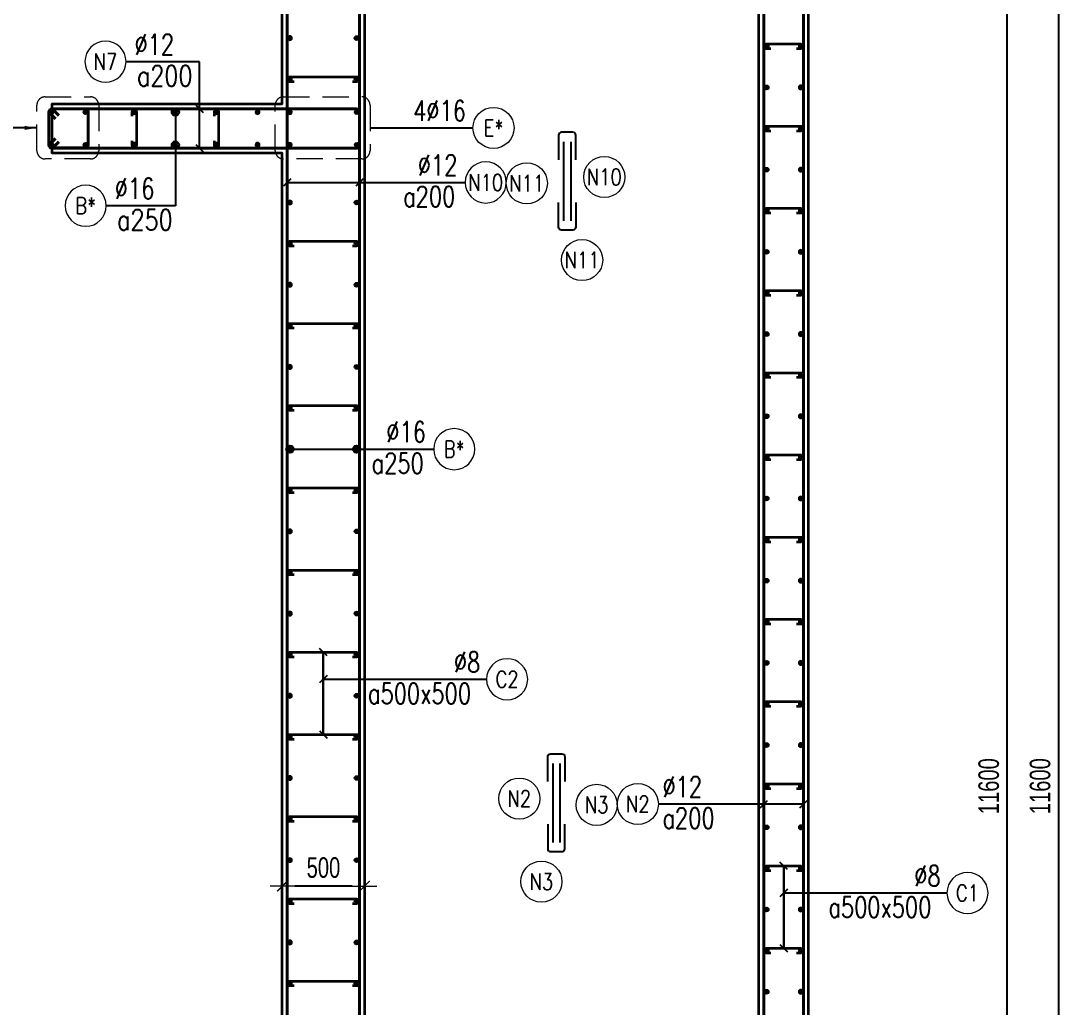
# Model space of a CAD drawing. Header units: millimetres. Extents: x 988833 to 1318015, y -9365 to 47591.
# Drawn here: x 1046951 to 1053339, y 5337 to 11340 of the extents above; entities that cross this region are included whole.
import ezdxf
from ezdxf.enums import TextEntityAlignment as Align

# ---------------------------------------------------------------- set-up
doc = ezdxf.new("R2010")
doc.units = ezdxf.units.MM
doc.header["$MEASUREMENT"] = 0
doc.linetypes.add('HIDDEN', pattern=[9.525, 6.35, -3.175])
doc.linetypes.add('HIDDEN2', pattern=[4.7625, 3.175, -1.5875])
doc.layers.get('0').update_dxf_attribs({"lineweight": 20})
doc.layers.get('Defpoints').update_dxf_attribs({"color": 151, "lineweight": 9})
doc.layers.add('Hidden', color=9, linetype='HIDDEN')
doc.layers.add('Ligature', color=1, linetype='Continuous')
for name, color, linetype, lineweight in [('KC-LEADER', 153, 'Continuous', 18), ('KC-THEP', 6, 'Continuous', 40), ('NDC_S_DIM', 1, 'Continuous', 15), ('NDC_S_HIDDEN', 8, 'HIDDEN2', 13), ('NDC_S_LEADER', 1, 'Continuous', 15), ('NDC_S_REBAR', 4, 'Continuous', 35), ('NDC_S_STIRRUP', 4, 'Continuous', 40), ('NDC_S_VN TEXT', 7, 'Continuous', 20), ('NDC_S_WALL', 6, 'Continuous', 35)]:
    doc.layers.add(name, color=color, linetype=linetype, lineweight=lineweight)
doc.styles.add('NDC_DIM', font='', dxfattribs={"width": 0.75})
doc.styles.add('NDC_EN TXT', font='romans.shx', dxfattribs={"width": 0.8})
doc.styles.get('NDC_DIM').set_extended_font_data('Dotum')
doc.dimstyles.new('NDC_dim_25', dxfattribs={"dimscale": 25, "dimtxt": 2.5, "dimasz": 1.5, "dimexe": 1.5, "dimexo": 2.5, "dimgap": 1, "dimtad": 1, "dimdec": 0, "dimzin": 0, "dimdsep": 46, "dimtxsty": 'NDC_DIM', "dimblk": 'DIMMARK', "dimcen": 0.09, "dimdle": 1.2, "dimclrd": 1, "dimclre": 1, "dimclrt": 3, "dimadec": 0, "dimazin": 0, "dimtfac": 1, "dimtdec": 0, "dimtix": 1, "dimtofl": 0, "dimtmove": 0, "dimatfit": 3, "dimfxl": 6, "dimfxlon": 1, "dimtolj": 1, "dimtzin": 0, "dimarcsym": 0})
doc.dimstyles.new('NDC_dim_30', dxfattribs={"dimscale": 30, "dimtxt": 2.5, "dimasz": 1.5, "dimexe": 1.5, "dimexo": 2.5, "dimgap": 1, "dimtad": 1, "dimdec": 0, "dimzin": 0, "dimdsep": 46, "dimtxsty": 'NDC_DIM', "dimblk": 'DIMMARK', "dimcen": 0.09, "dimdle": 1.2, "dimclrd": 1, "dimclre": 1, "dimclrt": 3, "dimadec": 0, "dimazin": 0, "dimtfac": 1, "dimtdec": 0, "dimtix": 1, "dimtofl": 0, "dimtmove": 0, "dimatfit": 3, "dimfxl": 6, "dimfxlon": 1, "dimtolj": 1, "dimtzin": 0, "dimarcsym": 0})
doc.dimstyles.new('NDC_dim_50', dxfattribs={"dimscale": 50, "dimtxt": 2.5, "dimasz": 1.5, "dimexe": 1.5, "dimexo": 2.5, "dimgap": 1, "dimtad": 1, "dimdec": 0, "dimzin": 0, "dimdsep": 46, "dimtxsty": 'NDC_DIM', "dimblk": 'DIMMARK', "dimcen": 0.09, "dimdle": 1.2, "dimclrd": 1, "dimclre": 1, "dimclrt": 3, "dimadec": 0, "dimazin": 0, "dimtfac": 1, "dimtdec": 0, "dimtix": 1, "dimtofl": 0, "dimtmove": 0, "dimatfit": 3, "dimfxl": 6, "dimfxlon": 1, "dimtolj": 1, "dimtzin": 0, "dimarcsym": 0})

# ---------------------------------------------------------------- blocks, each defined once
blk = doc.blocks.new('THEP')
at = {"layer": 'KC-LEADER', "color": 6}
blk.add_circle((0, 0), 14, dxfattribs=at)
at = {"layer": 'KC-THEP'}
for p, q in [((-14, 0), (14, 0)), ((9.9, 9.9), (-9.9, -9.9)), ((-9.9, 9.9), (9.9, -9.9)), ((0, 14), (0, -14))]:
    blk.add_line(p, q, dxfattribs=at)
blk = doc.blocks.new('DIMMARK')
at = {"layer": 'NDC_S_DIM', "color": 1}
blk.add_line((-1.5, 0), (1, 0), dxfattribs=at)
at = {"layer": 'NDC_S_DIM', "color": 2, "const_width": 0.1}
blk.add_lwpolyline([(-0.424, -0.424), (0.424, 0.424)], dxfattribs=at)
blk = doc.blocks.new('*U12')
blk.add_circle((-2.5, 0), 2.5)
at = {"layer": 'NDC_S_VN TEXT', "color": 3, "style": 'NDC_EN TXT', "width": 0.75}
for tag, p in [('DK1', (0.5, 0.85)), ('KC1', (0.5, -2.97))]:
    blk.add_attdef(tag, p, '', height=2.5, dxfattribs=at)
at = {"layer": 'NDC_S_VN TEXT', "color": 7, "style": 'NDC_EN TXT', "width": 0.8}
blk.add_attdef('SH2', text='', height=2, dxfattribs=at).set_placement((-2.5, 0), align=Align.MIDDLE)
blk = doc.blocks.new('A$C7BC65A55')
at = {"layer": 'Ligature'}
for p, q in [((-15.2, 372, 0), (-15.2, 38.5, 0)), ((15.2, 372, 0), (15.2, 38.5, 0))]:
    blk.add_line(p, q, dxfattribs=at)
for points in [[(-36.2, 296.5), (-36.2, 400.9, -0.414214), (-24, 413.1), (24, 413.1, -0.414214), (36.2, 400.9), (36.2, 296.5)], [(-36.2, 116.5), (-36.2, 12.2, 0.414214), (-24, 0), (24, 0, 0.414214), (36.2, 12.2), (36.2, 116.5)]]:
    blk.add_lwpolyline(points, format="xyb", dxfattribs=at)
blk = doc.blocks.new('*U11')
blk.add_circle((-2.5, 0), 2.5)
at = {"layer": 'NDC_S_VN TEXT', "color": 3, "style": 'NDC_EN TXT', "width": 0.75}
for tag, p in [('DK1', (0.5, 0.85)), ('KC1', (0.5, -2.97))]:
    blk.add_attdef(tag, p, '', height=2.5, dxfattribs=at)
at = {"layer": 'NDC_S_VN TEXT', "color": 7, "style": 'NDC_EN TXT', "width": 0.8}
blk.add_attdef('SH2', text='', height=2, dxfattribs=at).set_placement((-2.5, 0), align=Align.MIDDLE)
blk = doc.blocks.new('*D633')
at = {"layer": 'Defpoints', "color": 0, "transparency": 16777216}
for p in [(1048541.1, 6077.6), (1048541.1, 5353.5), (1049041.1, 5353.5)]:
    blk.add_point(p, dxfattribs=at)
at = {"layer": 'NDC_S_DIM', "color": 1, "lineweight": -2, "transparency": 16777216}
for p, q in [((1048541.1, 5777.6), (1048541.1, 6152.6)), ((1049041.1, 5777.6), (1049041.1, 6152.6)), ((1048966.1, 6077.6), (1048616.1, 6077.6))]:
    blk.add_line(p, q, dxfattribs=at)
at = {"layer": 'NDC_S_DIM', "color": 1, "lineweight": -2, "transparency": 16777216, "xscale": 75, "yscale": 75, "zscale": 75, "rotation": 180}
blk.add_blockref('DIMMARK', (1048541.1, 6077.6), dxfattribs=at)
at = {"layer": 'NDC_S_DIM', "color": 1, "lineweight": -2, "transparency": 16777216, "xscale": 75, "yscale": 75, "zscale": 75}
blk.add_blockref('DIMMARK', (1049041.1, 6077.6), dxfattribs=at)
at = {"layer": 'NDC_S_DIM', "color": 3, "transparency": 16777216, "insert": (1048791.1, 6190.2), "char_height": 125, "attachment_point": 5, "style": 'NDC_DIM'}
blk.add_mtext('\\A1;500', dxfattribs=at)
blk = doc.blocks.new('*U9')
blk.add_circle((2.5, 0), 2.5)
at = {"layer": 'NDC_S_VN TEXT', "color": 3, "style": 'NDC_EN TXT', "width": 0.75}
blk.add_attdef('DK2', text='', height=2.5, dxfattribs=at).set_placement((-0.85, 0.85), align=Align.RIGHT)
at = {"layer": 'NDC_S_VN TEXT', "color": 7, "style": 'NDC_EN TXT', "width": 0.8}
blk.add_attdef('SH3', text='', height=2, dxfattribs=at).set_placement((2.5, 0), align=Align.MIDDLE)
blk = doc.blocks.new('*U581')
at = {"layer": 'NDC_S_REBAR'}
blk.add_lwpolyline([(-15, -75), (-15, -100, 1), (15, -100), (15, 100, 1), (-15, 100), (-15, 75)], format="xyb", dxfattribs=at)
blk = doc.blocks.new('*U580')
at = {"layer": 'NDC_S_HIDDEN', "color": 0, "linetype": 'ByBlock', "lineweight": -2, "transparency": 16777216}
for p in [(0, 0), (500, 0)]:
    blk.add_blockref('*U581', p, dxfattribs=at)
blk = doc.blocks.new('*U10')
blk.add_circle((2.5, 0), 2.5)
at = {"layer": 'NDC_S_VN TEXT', "color": 3, "style": 'NDC_EN TXT'}
for tag, width, p in [('DK2', 0.75, (-0.85, 0.85)), ('KC2', 0.8, (-0.85, -2.97))]:
    blk.add_attdef(tag, text='', height=2.5, dxfattribs=dict(at, width=width)).set_placement(p, align=Align.RIGHT)
at = {"layer": 'NDC_S_VN TEXT', "color": 7, "style": 'NDC_EN TXT', "width": 0.8}
blk.add_attdef('SH3', text='', height=2, dxfattribs=at).set_placement((2.5, 0), align=Align.MIDDLE)
blk = doc.blocks.new('*D629')
at = {"layer": 'Defpoints', "color": 0, "transparency": 16777216}
for p in [(1051740.9, 12485.6), (1052951.6, 12485.6), (1051740.9, 885.6)]:
    blk.add_point(p, dxfattribs=at)
at = {"layer": 'NDC_S_DIM', "color": 1, "lineweight": -2, "transparency": 16777216}
for p, q in [((1052651.6, 12485.6), (1053026.6, 12485.6)), ((1052951.6, 960.6), (1052951.6, 12410.6)), ((1052651.6, 885.6), (1053026.6, 885.6))]:
    blk.add_line(p, q, dxfattribs=at)
at = {"layer": 'NDC_S_DIM', "color": 1, "lineweight": -2, "transparency": 16777216, "xscale": 75, "yscale": 75, "zscale": 75}
for p, rotation in [((1052951.6, 12485.6), 90), ((1052951.6, 885.6), 270)]:
    blk.add_blockref('DIMMARK', p, dxfattribs=dict(at, rotation=rotation))
at = {"layer": 'NDC_S_DIM', "color": 3, "transparency": 16777216, "insert": (1052839.1, 6685.6), "char_height": 125, "attachment_point": 5, "rotation": 90, "style": 'NDC_DIM'}
blk.add_mtext('\\A1;11600', dxfattribs=at)
blk = doc.blocks.new('*D632')
at = {"layer": 'Defpoints', "color": 0, "ltscale": 200, "transparency": 16777216}
for p in [(1051740.9, 12485.6), (1053264.2, 12485.6), (1051740.9, 885.9)]:
    blk.add_point(p, dxfattribs=at)
at = {"layer": 'NDC_S_DIM', "color": 1, "lineweight": -2, "ltscale": 200, "transparency": 16777216}
for p, q in [((1052964.2, 12485.6), (1053339.2, 12485.6)), ((1053264.2, 960.9), (1053264.2, 12410.6)), ((1052964.2, 885.9), (1053339.2, 885.9))]:
    blk.add_line(p, q, dxfattribs=at)
at = {"layer": 'NDC_S_DIM', "color": 1, "lineweight": -2, "ltscale": 200, "transparency": 16777216, "xscale": 75, "yscale": 75, "zscale": 75}
for p, rotation in [((1053264.2, 12485.6), 90), ((1053264.2, 885.9), 270)]:
    blk.add_blockref('DIMMARK', p, dxfattribs=dict(at, rotation=rotation))
at = {"layer": 'NDC_S_DIM', "color": 3, "ltscale": 200, "transparency": 16777216, "insert": (1053151.6, 6685.7), "char_height": 125, "attachment_point": 5, "rotation": 90, "style": 'NDC_DIM'}
blk.add_mtext('\\A1;11600', dxfattribs=at)

msp = doc.modelspace()

# ---------------------------------------------------------------- linework, layer by layer
for centre in [(1050028.4, 10352.4), (1050499.4, 10390.6), (1050364.9, 9885.6), (1049982.8, 6610.3), (1050453.8, 6572.1), (1050117.2, 6105.3)]:
    msp.add_circle(centre, 125)
at = {"layer": 'NDC_S_HIDDEN', "ltscale": 50}
for points in [[(1047097.8, 10878.3), (1047373.7, 10878.3, -0.414214), (1047423.7, 10828.3), (1047423.7, 10550.7, -0.414214), (1047373.7, 10500.7), (1047097.8, 10500.7, -0.414214), (1047047.8, 10550.7), (1047047.8, 10828.3, -0.414214)], [(1048547.8, 10878.3), (1049024.5, 10878.3, -0.414214), (1049074.5, 10828.3), (1049074.5, 10550.7, -0.414214), (1049024.5, 10500.7), (1048547.8, 10500.7, -0.414214), (1048497.8, 10550.7), (1048497.8, 10828.3, -0.414214)]]:
    msp.add_lwpolyline(points, format="xyb", close=True, dxfattribs=at)
at = {"layer": 'NDC_S_REBAR'}
for points in [[(1051512.6, 11170.6), (1051487.6, 11170.6, -1), (1051487.6, 11200.6), (1051694.6, 11200.6, -1), (1051694.6, 11170.6), (1051669.6, 11170.6)], [(1048612.6, 10970.6), (1048587.6, 10970.6, -1), (1048587.6, 11000.6), (1048993, 11000.6, -1), (1048993, 10970.6), (1048968, 10970.6)], [(1051512.6, 10670.6), (1051487.6, 10670.6, -1), (1051487.6, 10700.6), (1051694.6, 10700.6, -1), (1051694.6, 10670.6), (1051669.6, 10670.6)], [(1051512.6, 10170.6), (1051487.6, 10170.6, -1), (1051487.6, 10200.6), (1051694.6, 10200.6, -1), (1051694.6, 10170.6), (1051669.6, 10170.6)], [(1048612.6, 9970.6), (1048587.6, 9970.6, -1), (1048587.6, 10000.6), (1048993, 10000.6, -1), (1048993, 9970.6), (1048968, 9970.6)], [(1051512.6, 9670.6), (1051487.6, 9670.6, -1), (1051487.6, 9700.6), (1051694.6, 9700.6, -1), (1051694.6, 9670.6), (1051669.6, 9670.6)], [(1048612.6, 9470.6), (1048587.6, 9470.6, -1), (1048587.6, 9500.6), (1048993, 9500.6, -1), (1048993, 9470.6), (1048968, 9470.6)], [(1051512.6, 9170.6), (1051487.6, 9170.6, -1), (1051487.6, 9200.6), (1051694.6, 9200.6, -1), (1051694.6, 9170.6), (1051669.6, 9170.6)], [(1048612.6, 8970.6), (1048587.6, 8970.6, -1), (1048587.6, 9000.6), (1048993, 9000.6, -1), (1048993, 8970.6), (1048968, 8970.6)], [(1051512.6, 8670.6), (1051487.6, 8670.6, -1), (1051487.6, 8700.6), (1051694.6, 8700.6, -1), (1051694.6, 8670.6), (1051669.6, 8670.6)], [(1048612.6, 8470.6), (1048587.6, 8470.6, -1), (1048587.6, 8500.6), (1048993, 8500.6, -1), (1048993, 8470.6), (1048968, 8470.6)], [(1051512.6, 8170.6), (1051487.6, 8170.6, -1), (1051487.6, 8200.6), (1051694.6, 8200.6, -1), (1051694.6, 8170.6), (1051669.6, 8170.6)], [(1048612.6, 7970.6), (1048587.6, 7970.6, -1), (1048587.6, 8000.6), (1048993, 8000.6, -1), (1048993, 7970.6), (1048968, 7970.6)], [(1051512.6, 7670.6), (1051487.6, 7670.6, -1), (1051487.6, 7700.6), (1051694.6, 7700.6, -1), (1051694.6, 7670.6), (1051669.6, 7670.6)], [(1048612.6, 7470.6), (1048587.6, 7470.6, -1), (1048587.6, 7500.6), (1048993, 7500.6, -1), (1048993, 7470.6), (1048968, 7470.6)], [(1051512.6, 7170.6), (1051487.6, 7170.6, -1), (1051487.6, 7200.6), (1051694.6, 7200.6, -1), (1051694.6, 7170.6), (1051669.6, 7170.6)], [(1048612.6, 6970.6), (1048587.6, 6970.6, -1), (1048587.6, 7000.6), (1048993, 7000.6, -1), (1048993, 6970.6), (1048968, 6970.6)], [(1051512.6, 6670.6), (1051487.6, 6670.6, -1), (1051487.6, 6700.6), (1051694.6, 6700.6, -1), (1051694.6, 6670.6), (1051669.6, 6670.6)], [(1048612.6, 6470.6), (1048587.6, 6470.6, -1), (1048587.6, 6500.6), (1048993, 6500.6, -1), (1048993, 6470.6), (1048968, 6470.6)], [(1051512.6, 6170.6), (1051487.6, 6170.6, -1), (1051487.6, 6200.6), (1051694.6, 6200.6, -1), (1051694.6, 6170.6), (1051669.6, 6170.6)], [(1048612.6, 5970.6), (1048587.6, 5970.6, -1), (1048587.6, 6000.6), (1048993, 6000.6, -1), (1048993, 5970.6), (1048968, 5970.6)], [(1051512.6, 5670.6), (1051487.6, 5670.6, -1), (1051487.6, 5700.6), (1051694.6, 5700.6, -1), (1051694.6, 5670.6), (1051669.6, 5670.6)], [(1048612.6, 5470.6), (1048587.6, 5470.6, -1), (1048587.6, 5500.6), (1048993, 5500.6, -1), (1048993, 5470.6), (1048968, 5470.6)]]:
    msp.add_lwpolyline(points, format="xyb", dxfattribs=at)
at = {"layer": 'NDC_S_STIRRUP'}
for points in [[(1049001.1, 3317), (1049011.1, 3287), (1049011.1, 12835.6, 0.414214), (1048991.1, 12855.6), (1048591.1, 12855.6, 0.414214), (1048571.1, 12835.6), (1048571.1, 9586.3), (1048571.1, 9586.3)], [(1051671.1, 575.6), (1051711.1, 535.6, -0.414214), (1051691.1, 515.6), (1051491.1, 515.6, -0.414214), (1051471.1, 535.6), (1051471.1, 12835.6, -0.414214), (1051491.1, 12855.6), (1051691.1, 12855.6, -0.414214), (1051711.1, 12835.6), (1051711.1, 535.6, -0.414214), (1051691.1, 515.6), (1051651.1, 555.6)], [(1047180.3, 10605.6), (1047140.3, 10565.6, -0.414214), (1047120.3, 10585.6), (1047120.3, 10785.6, -0.414214), (1047140.3, 10805.6), (1048991.1, 10805.6, -0.414214), (1049011.1, 10785.6), (1049011.1, 10585.6, -0.414358), (1048991.1, 10565.6), (1047140.3, 10565.6, -0.414214), (1047120.3, 10585.6), (1047160.3, 10625.6)], [(1047160.3, 10745.6), (1047120.3, 10785.6, -0.414214), (1047140.3, 10805.6), (1047340.3, 10805.6, -0.414214), (1047360.3, 10785.6), (1047360.3, 10587.8, -0.414214), (1047340.3, 10567.8), (1047140.3, 10567.8, -0.414214), (1047120.3, 10587.8), (1047120.3, 10785.6, -0.414214), (1047140.3, 10805.6), (1047180.3, 10765.6)], [(1048571.1, 10085.6), (1048571.1, 10085.6), (1048571.1, 535.6, 0.414214), (1048591.1, 515.6), (1048991.1, 515.6, 0.414214), (1049011.1, 535.6), (1049011.1, 3786.3), (1049001.1, 3756.3)]]:
    msp.add_lwpolyline(points, format="xyb", dxfattribs=at)
at = {"layer": 'NDC_S_WALL'}
for points in [[(1048540.9, 3485.6), (1048540.9, 10535.6), (1048540.9, 10535.6), (1047140.9, 10535.6), (1047140.9, 10835.6), (1048540.9, 10835.6), (1048540.9, 10835.6), (1048540.9, 12385.6), (1048540.9, 12385.6), (1047140.9, 12385.6), (1047140.9, 12385.6), (1047140.9, 12885.6), (1047140.9, 12885.6), (1049040.9, 12885.6), (1049690.9, 12885.6), (1049690.9, 12585.6), (1049040.9, 12585.6), (1049040.9, 785.6)], [(1051440.9, 785.6), (1051440.9, 12585.6), (1050790.9, 12585.6), (1050790.9, 12885.6), (1051740.9, 12885.6), (1051740.9, 485.6)]]:
    msp.add_lwpolyline(points, dxfattribs=at)

# ---------------------------------------------------------------- block references
at = {"layer": 'Hidden', "yscale": 1.44, "zscale": 1.44}
for p, xscale in [((1050274.3, 10068.3, 0), -1.44), ((1050207.9, 6288, 0), 1.44)]:
    msp.add_blockref('A$C7BC65A55', p, dxfattribs=dict(at, xscale=xscale))
at = {"layer": 'KC-THEP', "xscale": -1}
for p, rotation in [((1048587.6, 11235.6), 350.3314355636191), ((1051694.6, 11185.6), 170.331435563619), ((1048587.6, 10985.6), 350.3314355636191), ((1051694.6, 10935.6), 170.331435563619), ((1047136.8, 10785.2), 350.3314355636191), ((1047640.3, 10785.6), 350.3314355636191), ((1047890.3, 10785.6), 350.3314355636191), ((1048140.3, 10785.6), 350.3314355636191), ((1048390.3, 10785.6), 350.3314355636191), ((1048586.8, 10785.2), 350.3314355636191), ((1051694.6, 10685.6), 170.331435563619), ((1047136.8, 10586.6), 350.3314355636191), ((1047640.3, 10587), 350.3314355636191), ((1047890.3, 10587), 350.3314355636191), ((1048140.3, 10587), 350.3314355636191), ((1048390.3, 10587), 350.3314355636191), ((1048586.8, 10586.6), 350.3314355636191), ((1051694.6, 10435.6), 170.331435563619), ((1048587.6, 10235.6), 350.3314355636191), ((1051694.6, 10185.6), 170.331435563619), ((1048587.6, 9985.6), 350.3314355636191), ((1051694.6, 9935.6), 170.331435563619), ((1048587.6, 9735.6), 350.3314355636191), ((1051694.6, 9685.6), 170.331435563619), ((1048587.6, 9485.6), 350.3314355636191), ((1051694.6, 9435.6), 170.331435563619), ((1048587.6, 9235.6), 350.3314355636191), ((1051694.6, 9185.6), 170.331435563619), ((1048587.6, 8985.6), 350.3314355636191), ((1051694.6, 8935.6), 170.331435563619), ((1048587.6, 8735.6), 350.3314355636191), ((1051694.6, 8685.6), 170.331435563619), ((1048587.6, 8485.6), 350.3314355636191), ((1051694.6, 8435.6), 170.331435563619), ((1048587.6, 8235.6), 350.3314355636191), ((1051694.6, 8185.6), 170.331435563619), ((1048587.6, 7985.6), 350.3314355636191), ((1051694.6, 7935.6), 170.331435563619), ((1048587.6, 7735.6), 350.3314355636191), ((1051694.6, 7685.6), 170.331435563619), ((1048587.6, 7485.6), 350.3314355636191), ((1051694.6, 7435.6), 170.331435563619), ((1048587.6, 7235.6), 350.3314355636191), ((1051694.6, 7185.6), 170.331435563619), ((1048587.6, 6985.6), 350.3314355636191), ((1051694.6, 6935.6), 170.331435563619), ((1048587.6, 6735.6), 350.3314355636191), ((1051694.6, 6685.6), 170.331435563619), ((1048587.6, 6485.6), 350.3314355636191), ((1051694.6, 6435.6), 170.331435563619), ((1048587.6, 6235.6), 350.3314355636191), ((1051694.6, 6185.6), 170.331435563619), ((1048587.6, 5985.6), 350.3314355636191), ((1051694.6, 5935.6), 170.331435563619), ((1048587.6, 5735.6), 350.3314355636191), ((1051694.6, 5685.6), 170.331435563619), ((1048587.6, 5485.6), 350.3314355636191), ((1051694.6, 5435.6), 170.331435563619)]:
    msp.add_blockref('THEP', p, dxfattribs=dict(at, rotation=rotation))
at = {"layer": 'KC-THEP'}
for p, rotation in [((1048993, 11235.6), 9.66856443638085), ((1051487.6, 11185.6), 189.6685644363809), ((1048993, 10985.6), 9.66856443638085), ((1051487.6, 10935.6), 189.6685644363809), ((1047343.8, 10785.2), 9.668564436380926), ((1048994.6, 10785.2), 9.668564436380926), ((1051487.6, 10685.6), 189.6685644363809), ((1047343.8, 10586.6), 9.668564436380926), ((1048994.6, 10586.6), 9.668564436380926), ((1051487.6, 10435.6), 189.6685644363809), ((1048993, 10235.6), 9.66856443638085), ((1051487.6, 10185.6), 189.6685644363809), ((1048993, 9985.6), 9.66856443638085), ((1051487.6, 9935.6), 189.6685644363809), ((1048993, 9735.6), 9.66856443638085), ((1051487.6, 9685.6), 189.6685644363809), ((1048993, 9485.6), 9.66856443638085), ((1051487.6, 9435.6), 189.6685644363809), ((1048993, 9235.6), 9.66856443638085), ((1051487.6, 9185.6), 189.6685644363809), ((1048993, 8985.6), 9.66856443638085), ((1051487.6, 8935.6), 189.6685644363809), ((1048993, 8735.6), 9.66856443638085), ((1051487.6, 8685.6), 189.6685644363809), ((1048993, 8485.6), 9.66856443638085), ((1051487.6, 8435.6), 189.6685644363809), ((1048993, 8235.6), 9.66856443638085), ((1051487.6, 8185.6), 189.6685644363809), ((1048993, 7985.6), 9.66856443638085), ((1051487.6, 7935.6), 189.6685644363809), ((1048993, 7735.6), 9.66856443638085), ((1051487.6, 7685.6), 189.6685644363809), ((1048993, 7485.6), 9.66856443638085), ((1051487.6, 7435.6), 189.6685644363809), ((1048993, 7235.6), 9.66856443638085), ((1051487.6, 7185.6), 189.6685644363809), ((1048993, 6985.6), 9.66856443638085), ((1051487.6, 6935.6), 189.6685644363809), ((1048993, 6735.6), 9.66856443638085), ((1051487.6, 6685.6), 189.6685644363809), ((1048993, 6485.6), 9.66856443638085), ((1051487.6, 6435.6), 189.6685644363809), ((1048993, 6235.6), 9.66856443638085), ((1051487.6, 6185.6), 189.6685644363809), ((1048993, 5985.6), 9.66856443638085), ((1051487.6, 5935.6), 189.6685644363809), ((1048993, 5735.6), 9.66856443638085), ((1051487.6, 5685.6), 189.6685644363809), ((1048993, 5485.6), 9.66856443638085), ((1051487.6, 5435.6), 189.6685644363809)]:
    msp.add_blockref('THEP', p, dxfattribs=dict(at, rotation=rotation))
at = {"layer": 'NDC_S_HIDDEN'}
msp.add_blockref('*U580', (1047640.3, 10685.6), dxfattribs=at)
at = {"layer": 'NDC_S_VN TEXT'}
ref = msp.add_blockref('*U10', (1047590.2, 11092.5), dxfattribs=dict(at, xscale=-50, yscale=50, zscale=50))
ref.add_attrib('SH3', 'N7', dxfattribs={"color": 7, "height": 100, "style": 'NDC_EN TXT', "width": 0.8}).set_placement((1047465.2, 11092.5), align=Align.MIDDLE)
ref.add_attrib('DK2', '%%C12', dxfattribs={"color": 3, "height": 125, "style": 'NDC_EN TXT', "width": 0.75}).set_placement((1047882.7, 11134.7), align=Align.RIGHT)
ref.add_attrib('KC2', 'a200', dxfattribs={"color": 3, "height": 125, "style": 'NDC_EN TXT', "width": 0.8}).set_placement((1047994.6, 10943.8), align=Align.RIGHT)
at = {"layer": 'NDC_S_VN TEXT', "xscale": 50, "yscale": 50, "zscale": 50}
for name, p, values in [('*U9', (1049700.7, 10689.5), {'SH3': 'E*', 'DK2': '4%%C16'}), ('*U11', (1050828.7, 6577.3), {'SH2': 'N2', 'DK1': '%%C12', 'KC1': 'a200'})]:
    msp.add_blockref(name, p, dxfattribs=at).add_auto_attribs(values)
at = {"layer": 'NDC_S_VN TEXT'}
ref = msp.add_blockref('*U11', (1049653.5, 10357.6), dxfattribs=dict(at, xscale=-50, yscale=50, zscale=50))
ref.add_attrib('SH2', 'N10', dxfattribs={"color": 7, "height": 100, "style": 'NDC_EN TXT', "width": 0.8}).set_placement((1049778.5, 10357.6), align=Align.MIDDLE)
ref.add_attrib('DK1', '%%C12', (1049365.1, 10399.9), dxfattribs={"color": 3, "height": 125, "style": 'NDC_EN TXT', "width": 0.75})
ref.add_attrib('KC1', 'a200', (1049275.8, 10209), dxfattribs={"color": 3, "height": 125, "style": 'NDC_EN TXT', "width": 0.75})
ref = msp.add_blockref('*U10', (1047469.7, 10215.9), dxfattribs=dict(at, xscale=-50, yscale=50, zscale=50))
ref.add_attrib('SH3', 'B*', dxfattribs={"color": 7, "height": 100, "style": 'NDC_EN TXT', "width": 0.8}).set_placement((1047344.7, 10215.9), align=Align.MIDDLE)
ref.add_attrib('DK2', '%%C16', dxfattribs={"color": 3, "height": 125, "style": 'NDC_EN TXT', "width": 0.75}).set_placement((1047762.2, 10258.2), align=Align.RIGHT)
ref.add_attrib('KC2', 'a250', dxfattribs={"color": 3, "height": 125, "style": 'NDC_EN TXT', "width": 0.8}).set_placement((1047874.1, 10067.3), align=Align.RIGHT)
ref = msp.add_blockref('*U11', (1049462, 8735.6), dxfattribs=dict(at, xscale=-50, yscale=50, zscale=50))
ref.add_attrib('SH2', 'B*', dxfattribs={"color": 7, "height": 100, "style": 'NDC_EN TXT', "width": 0.8}).set_placement((1049587, 8735.6), align=Align.MIDDLE)
ref.add_attrib('DK1', '%%C16', (1049173.6, 8777.9), dxfattribs={"color": 3, "height": 125, "style": 'NDC_EN TXT', "width": 0.75})
ref.add_attrib('KC1', 'a250', (1049084.3, 8587), dxfattribs={"color": 3, "height": 125, "style": 'NDC_EN TXT', "width": 0.75})
ref = msp.add_blockref('*U12', (1049783.6, 7336.2), dxfattribs=dict(at, xscale=-50, yscale=50, zscale=50))
ref.add_attrib('SH2', 'C2', dxfattribs={"color": 7, "height": 100, "style": 'NDC_EN TXT', "width": 0.8}).set_placement((1049908.6, 7336.2), align=Align.MIDDLE)
ref.add_attrib('DK1', '%%c8', (1049584.5, 7378.5), dxfattribs={"color": 3, "height": 125, "style": 'NDC_EN TXT', "width": 0.75})
ref.add_attrib('KC1', 'a500x500', (1049062.2, 7187.6), dxfattribs={"color": 3, "height": 125, "style": 'NDC_EN TXT', "width": 0.75})
ref = msp.add_blockref('*U12', (1052584.4, 6036.2), dxfattribs=dict(at, xscale=-50, yscale=50, zscale=50))
ref.add_attrib('SH2', 'C1', dxfattribs={"color": 7, "height": 100, "style": 'NDC_EN TXT', "width": 0.8}).set_placement((1052709.4, 6036.2), align=Align.MIDDLE)
ref.add_attrib('DK1', '%%c8', (1052385.3, 6078.5), dxfattribs={"color": 3, "height": 125, "style": 'NDC_EN TXT', "width": 0.75})
ref.add_attrib('KC1', 'a500x500', (1051863, 5887.6), dxfattribs={"color": 3, "height": 125, "style": 'NDC_EN TXT', "width": 0.75})

# ---------------------------------------------------------------- texts
at = {"layer": 'NDC_S_VN TEXT', "color": 7, "style": 'NDC_EN TXT', "width": 0.8}
for tag, p in [('N10', (1050499.4, 10390.6)), ('N11', (1050028.4, 10352.4)), ('N11', (1050364.9, 9885.6)), ('N2', (1049982.8, 6610.3)), ('N3', (1050453.8, 6572.1)), ('N3', (1050117.2, 6105.3))]:
    msp.add_attdef(tag, text='3', height=100, dxfattribs=at).set_placement(p, align=Align.MIDDLE)

# ---------------------------------------------------------------- dimensions: what is measured, and where the dimension line sits
at = {"layer": 'NDC_S_DIM'}
for base, p1, p2, angle, picture, middle in [((1052951.6, 12485.6), (1051740.9, 885.6), (1051740.9, 12485.6), 90, '*D629', (1052839.1, 6685.6)), ((1048541.1, 6077.6), (1049041.1, 5353.5), (1048541.1, 5353.5), 180, '*D633', (1048791.1, 6190.2))]:
    dim = msp.add_linear_dim(base=base, p1=p1, p2=p2, angle=angle, dimstyle='NDC_dim_50', override={"dimtmove": 1}, dxfattribs=at)
    dim.commit()
    dim.dimension.update_dxf_attribs({"geometry": picture, "text_midpoint": middle})
at = {"layer": 'NDC_S_DIM', "ltscale": 200}
dim = msp.add_linear_dim(base=(1053264.2, 12485.6), p1=(1051740.9, 885.9), p2=(1051740.9, 12485.6), angle=90, dimstyle='NDC_dim_50', override={"dimtmove": 1}, dxfattribs=at)
dim.commit()
dim.dimension.update_dxf_attribs({"geometry": '*D632', "text_midpoint": (1053151.6, 6685.7)})

# ---------------------------------------------------------------- leaders
at = {"layer": 'NDC_S_LEADER'}
for points, dimstyle, override in [([(1048037.6, 10565.6), (1048037.6, 11092.3), (1047590.2, 11092.3)], 'NDC_dim_30', {"dimgap": 1, "dimtad": 0, "dimldrblk": 'Oblique'}), ([(1048037.6, 10805.6), (1048037.6, 11092.3), (1047590.2, 11092.3)], 'NDC_dim_30', {"dimtad": 0, "dimldrblk": 'Oblique'}), ([(1047890.3, 10785.6), (1047890.3, 10215.7), (1047469.7, 10215.7)], 'NDC_dim_30', {"dimgap": 1, "dimtad": 0, "dimldrblk": 'Origin'}), ([(1047047.8, 10689.5), (1046509, 10689.5)], 'NDC_dim_50', {"dimgap": 1, "dimtad": 0}), ([(1049074.5, 10689.5), (1049700.7, 10689.5)], 'NDC_dim_25', {"dimgap": 1, "dimtad": 0}), ([(1047890.3, 10585.6), (1047890.3, 10215.7), (1047469.7, 10215.7)], 'NDC_dim_30', {"dimgap": 1, "dimtad": 0, "dimldrblk": 'Origin'}), ([(1048571.1, 10357.4), (1049653.5, 10357.4)], 'NDC_dim_30', {"dimtad": 0, "dimldrblk": 'Oblique'}), ([(1049011.1, 10357.4), (1049653.5, 10357.4)], 'NDC_dim_30', {"dimtad": 0, "dimldrblk": 'Oblique'}), ([(1048587.6, 8735.6), (1049462, 8735.6)], 'NDC_dim_30', {"dimtad": 0, "dimldrblk": 'Origin'}), ([(1048993, 8735.6), (1049462, 8735.6)], 'NDC_dim_30', {"dimtad": 0, "dimldrblk": 'Origin'}), ([(1048790.3, 7500.6), (1048790.3, 7000.6)], 'NDC_dim_30', {"dimtad": 0, "dimldrblk": 'Oblique'}), ([(1048790.3, 7000.6), (1048790.3, 7500.6)], 'NDC_dim_30', {"dimtad": 0, "dimldrblk": 'Oblique'}), ([(1048790.3, 7336.2), (1049783.6, 7336.2)], 'NDC_dim_30', {"dimtad": 0, "dimldrblk": 'Oblique'}), ([(1051711.1, 6577.1), (1050828.7, 6577.1)], 'NDC_dim_30', {"dimtad": 0, "dimldrblk": 'Oblique'}), ([(1051471.1, 6577.1), (1050828.7, 6577.1)], 'NDC_dim_30', {"dimtad": 0, "dimldrblk": 'Oblique'}), ([(1051591.1, 6200.6), (1051591.1, 5700.6)], 'NDC_dim_30', {"dimtad": 0, "dimldrblk": 'Oblique'}), ([(1051591.1, 5700.6), (1051591.1, 6200.6)], 'NDC_dim_30', {"dimtad": 0, "dimldrblk": 'Oblique'}), ([(1051591.1, 6036.2), (1052584.4, 6036.2)], 'NDC_dim_30', {"dimtad": 0, "dimldrblk": 'Oblique'})]:
    msp.add_leader(points, dimstyle=dimstyle, override=override, dxfattribs=at)

doc.saveas('drawing.dxf')
